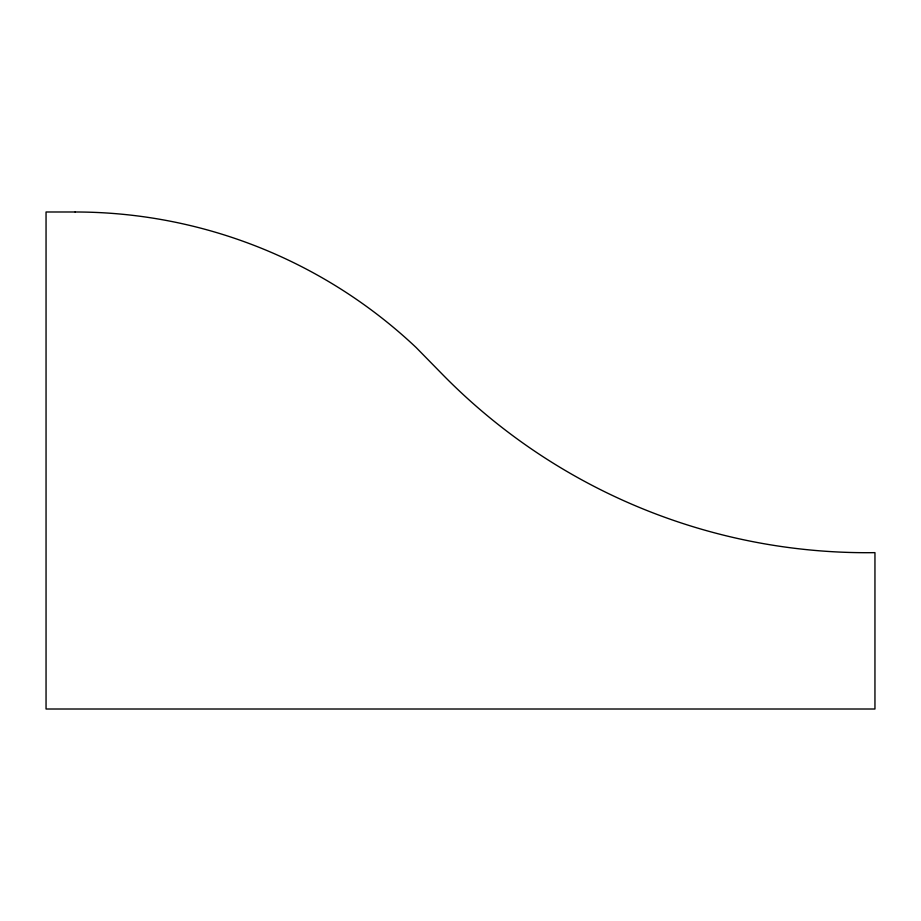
<?xml version="1.0" encoding="UTF-8"?>
<svg xmlns="http://www.w3.org/2000/svg" width="921" height="921" viewBox="0 0 921 921"><rect width="100%" height="100%" fill="white"/><g stroke="black" fill="none" stroke-linecap="round" stroke-linejoin="round"><path stroke-width="1.38" d="M75.142 211.991L46.05 211.991L46.05 709.009L874.95 709.009L874.95 552.646A594.218 594.218 0 0 1 442.575 374.502L416.154 347.539A497.144 497.144 0 0 0 75.142 211.991"/></g></svg>
